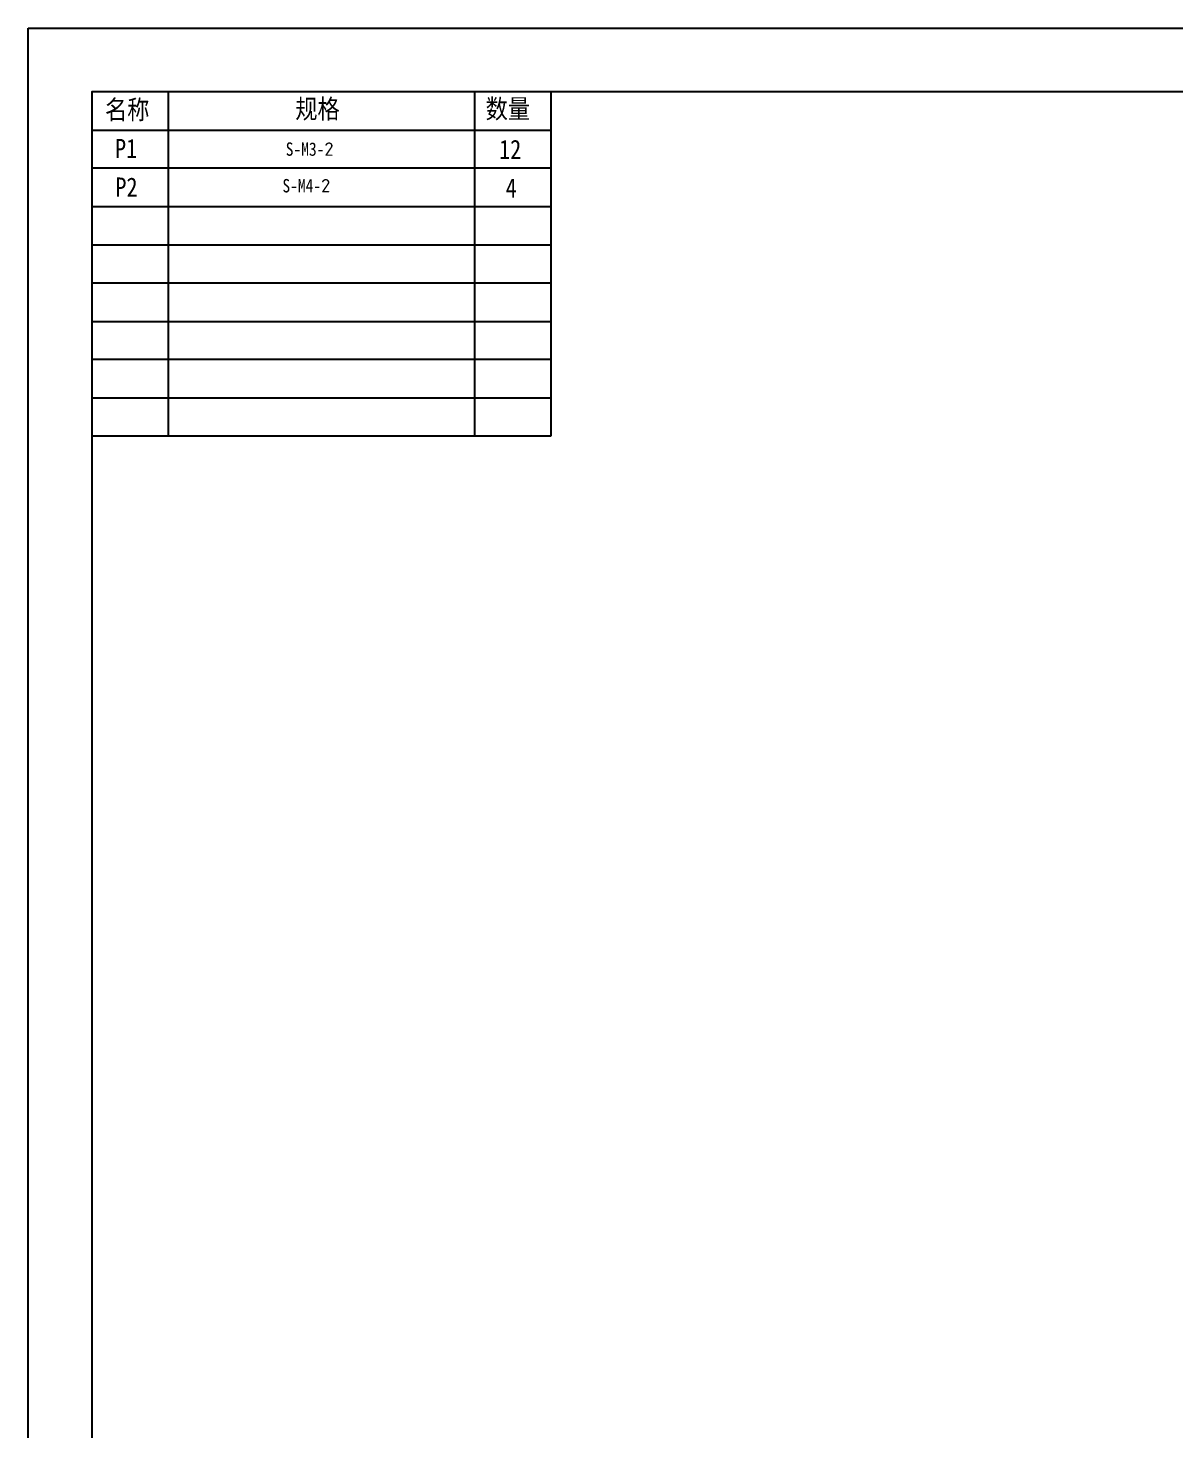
# Model space of a CAD drawing. Header units: millimetres. Extents: x -177 to 18421, y -5017 to 3255.
# Drawn here: x 13725 to 14175, y 1710 to 2259 of the extents above; entities that cross this region are included whole.
import ezdxf

# ---------------------------------------------------------------- set-up
doc = ezdxf.new("R2010")
doc.units = ezdxf.units.MM
doc.header["$LTSCALE"] = 46.255
doc.layers.get('0').update_dxf_attribs({"linetype": 'CONTINUOUS'})
doc.styles.get("Standard").update_dxf_attribs({"font": 'txt', "width": 0.85})

msp = doc.modelspace()

# ---------------------------------------------------------------- linework, layer by layer
at = {"color": 7, "linetype": 'Continuous'}
for p, q in [((13724.839, 1159.458), (13724.839, 2259.458)), ((13724.839, 2259.458), (15274.839, 2259.458))]:
    msp.add_line(p, q, dxfattribs=at)
at = {"color": 7, "true_color": 0xffffff}
for p, q in [((13779.839, 2234.458), (13779.839, 2189.458)), ((13899.839, 2234.458), (13899.839, 2189.458)), ((13929.839, 2234.458), (13929.839, 2189.458)), ((13779.839, 2189.458), (13779.839, 2099.458)), ((13899.839, 2189.458), (13899.839, 2099.458)), ((13929.839, 2189.458), (13929.839, 2099.458))]:
    msp.add_line(p, q, dxfattribs=at)
at = {"color": 7, "linetype": 'Continuous'}
msp.add_lwpolyline([(13749.839, 1184.458), (15249.839, 1184.458), (15249.839, 2234.458), (13749.839, 2234.458)], close=True, dxfattribs=at)
at = {"color": 7, "true_color": 0xffffff}
for points in [[(13749.839, 2219.458), (13929.839, 2219.458)], [(13929.839, 2204.458), (13749.839, 2204.458)], [(13749.839, 2189.458), (13929.839, 2189.458)], [(13749.839, 2174.458), (13929.839, 2174.458)], [(13929.839, 2159.458), (13749.839, 2159.458)], [(13749.839, 2144.458), (13929.839, 2144.458)], [(13929.839, 2129.458), (13749.839, 2129.458)], [(13749.839, 2114.458), (13929.839, 2114.458)], [(13929.839, 2099.458), (13749.839, 2099.458)]]:
    msp.add_lwpolyline(points, dxfattribs=at)

# ---------------------------------------------------------------- texts
at = {"lineweight": -3, "char_height": 7.5163, "width": 32.26492, "attachment_point": 5}
for s, insert in [('{\\fSimSun|b0|i0|c134|p54;名称}', (13763.731, 2227.042)), ('{\\fSimSun|b0|i0|c134|p54;规格}', (13838.339, 2227.35)), ('{\\fSimSun|b0|i0|c134|p54;数量}', (13912.971, 2227.371))]:
    msp.add_mtext(s, dxfattribs=dict(at, insert=insert))
at = {"color": 1, "lineweight": -3, "char_height": 7.5163, "width": 32.26492, "attachment_point": 5}
for s, insert in [('{\\fSimSun|b0|i0|c134|p54;P1}', (13763.3, 2212.237)), ('{\\fSimSun|b0|i0|c134|p54;12}', (13913.878, 2211.883)), ('{\\fSimSun|b0|i0|c134|p54;P2}', (13763.442, 2197.102))]:
    msp.add_mtext(s, dxfattribs=dict(at, insert=insert))
at = {"insert": (13835.253, 2211.954), "char_height": 5.25, "width": 100.18624, "attachment_point": 5}
msp.add_mtext('{\\fSimSun|b0|i0|c134|p54;S-M3-\\fISOCPEUR|b0|i0|c0|p34;\\W1;2}', dxfattribs=at)
at = {"color": 1, "insert": (13833.964, 2197.6), "char_height": 5.25, "width": 100.18624, "attachment_point": 5}
msp.add_mtext('{\\fSimSun|b0|i0|c134|p54;S-M4-\\fISOCPEUR|b0|i0|c0|p34;\\W1;2}', dxfattribs=at)
at = {"color": 7, "lineweight": -3, "true_color": 0xffffff, "insert": (13914.278, 2196.751), "char_height": 7.5163, "width": 32.26492, "attachment_point": 5}
msp.add_mtext('{\\fSimSun|b0|i0|c134|p54;4}', dxfattribs=at)

doc.saveas('drawing.dxf')
